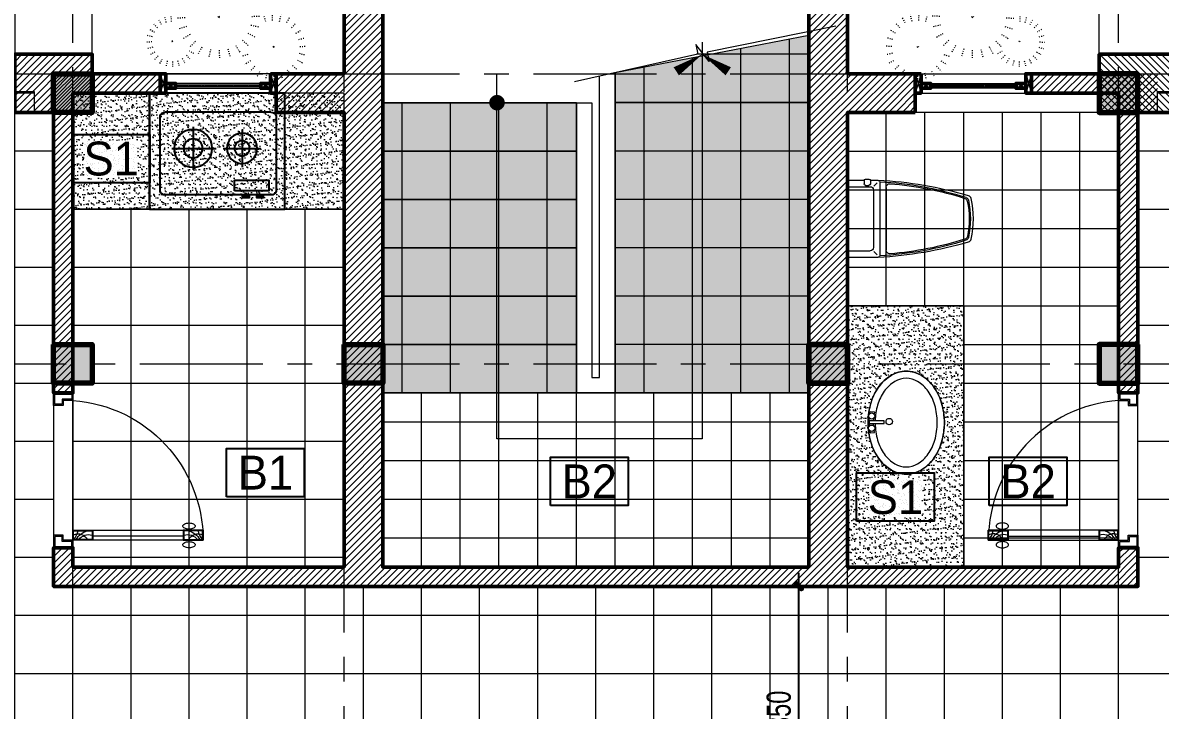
# Model space of a CAD drawing. Header units: inches. Extents: x 88947 to 296847, y 35049 to 161062.
# Drawn here: x 130202 to 136076, y 89419 to 92972 of the extents above; entities that cross this region are included whole.
import ezdxf
from ezdxf.enums import TextEntityAlignment as Align

# ---------------------------------------------------------------- set-up
doc = ezdxf.new("R2010")
doc.units = ezdxf.units.IN
doc.header["$MEASUREMENT"] = 0
doc.header["$PDMODE"] = 1
for name, pattern in [('ACAD_ISO03W100', [30, 12, -18]), ('CENTER', [50.8, 31.75, -6.35, 6.35, -6.35]), ('DASHED2', [9.525, 6.35, -3.175])]:
    doc.linetypes.add(name, pattern=pattern)
for name, color, linetype, lineweight in [('A-Dims', 145, 'Continuous', 25), ('CUA', 42, 'Continuous', 20), ('DIM', 7, 'Continuous', 25), ('HACTH', 8, 'Continuous', 5), ('HATCH', 8, 'Continuous', 5), ('KHUNG 1', 6, 'Continuous', 70), ('KY HIEU', 4, 'Continuous', 25), ('mb$0$CUA', 42, 'Continuous', 20), ('mb$0$HATCH', 69, 'Continuous', 15), ('mb$0$net cat', 51, 'Continuous', 50), ('mb$0$net manh', 251, 'Continuous', 5), ('NEN', 5, 'Continuous', 9), ('THAY', 3, 'Continuous', 18), ('THIETBI', 55, 'Continuous', 13), ('TRUC', 252, 'ACAD_ISO03W100', 13), ('TUONG', 4, 'Continuous', 50), ('vdung', 56, 'Continuous', 9)]:
    doc.layers.add(name, color=color, linetype=linetype, lineweight=lineweight)
doc.layers.add('aaaa', color=34, linetype='Continuous')
doc.layers.add('NOITHAT', color=34, linetype='Continuous')
doc.styles.add('ATTR', font='romans.shx', dxfattribs={"width": 0.8, "height": 0.7})
doc.styles.add('FRANKO', font='VFRANKO.TTF')
doc.styles.add('VNI-HELVE-CONDENSE', font='VNARIAL.TTF', dxfattribs={"width": 0.7})
doc.dimstyles.new('TAS-100', dxfattribs={"dimscale": 50, "dimtxt": 2.5, "dimasz": 0.7, "dimexe": 1.5, "dimexo": 1.5, "dimgap": 0.8, "dimtad": 1, "dimdec": 0, "dimzin": 3, "dimdsep": 46, "dimtxsty": 'VNI-HELVE-CONDENSE', "dimblk": 'TICK', "dimcen": 2.5, "dimclrt": 71, "dimazin": 2, "dimtfac": 0.75, "dimtdec": 0, "dimtix": 1, "dimtmove": 2, "dimatfit": 2, "dimldrblk": 'TICK123', "dimfxl": 1.5, "dimtolj": 1, "dimtzin": 0, "dimarcsym": 0})

# ---------------------------------------------------------------- blocks, each defined once
blk = doc.blocks.new('syb-floor')
at = {"linetype": 'Continuous'}
blk.add_lwpolyline([(-4.79, -2.5), (-4.79, 2.5), (3.22, 2.5), (3.22, -2.5)], close=True, dxfattribs=at)
blk.add_attdef('SYB-FLOOR', text='', height=2.5, dxfattribs=at).set_placement((-0.78, 0), align=Align.MIDDLE_CENTER)
blk = doc.blocks.new('WC05_P')
for p, q in [((-163.4, 541.6), (-163.4, 400.6)), ((233.6, 541.6), (233.6, 400.6)), ((-210.4, 430.1), (-210.4, 409.1)), ((-202.4, 439.1), (-180.4, 439.1)), ((-171.4, 430.1), (-171.4, 409.1)), ((-202.4, 400.1), (-180.4, 400.1)), ((-166.9, 378.6), (-188.2, 357.3)), ((-143.4, 380.6), (213.6, 380.6)), ((237.1, 378.6), (258.4, 357.3)), ((-192.4, 341.6), (262.6, 341.6)), ((-159.3, 302.6), (229.5, 302.6))]:
    blk.add_line(p, q)
blk.add_lwpolyline([(-202.4, 439.1), (-202.4, 531.6, -0.414214), (-192.4, 541.6), (262.6, 541.6, -0.414214), (272.6, 531.6), (272.6, 351.6, -0.056436), (177.5, -206.3, -0.271858), (161, -222, -0.114547), (-90.9, -221.9, -0.271578), (-107.4, -206.2, -0.056423), (-202.4, 351.6), (-202.4, 400.1)], format="xyb")
for centre, radius, start, end in [((-201.3, 430.1), 9.11, 96.96668, 179.70143), ((-180.4, 430.1), 9, 0, 90), ((-201.3, 409.2), 9.12, 180.30506, 262.9578), ((-192.4, 351.6), 10, 180, 270), ((-180.4, 409.1), 9, 270, 0), ((-143.4, 400.6), 20, 180, 270), ((213.6, 400.6), 20, 270, 0), ((262.6, 351.6), 10, 270, 0), ((1906, 447.2), 2102.6, 182.87428, 197.65536), ((-159.3, 280.1), 22.5, 90, 184.62462), ((-1835.8, 447.2), 2102.6, 342.34464, 357.12572), ((229.5, 280.1), 22.5, 355.37538, 90), ((1905.9, 447.2), 2094.5, 184.62454, 197.52765), ((-1835.8, 447.2), 2094.6, 342.46396, 355.37538), ((-76.1, -183.7), 22.5, 197.65536, 257.50587), ((-69.9, -176.8), 22.5, 197.52765, 258.10049), ((35.1, 318), 536.4, 257.50587, 282.49413), ((35.7, 324.3), 534.7, 258.10049, 281.73735), ((139.9, -177.1), 22.5, 281.73735, 342.46396), ((146.2, -183.7), 22.5, 282.49413, 342.34464)]:
    blk.add_arc(centre, radius, start, end)
blk = doc.blocks.new('C DDFFG')
for p, q in [((1786522.2, 1255885.8), (1786522.2, 1255963.2)), ((1786522.2, 1255963.2), (1786535, 1255963.2)), ((1786535, 1255963.2), (1786535, 1255885.8)), ((1786473.1, 1255891.7), (1786475.7, 1255913.5)), ((1786483.7, 1255890.4), (1786473.1, 1255891.7)), ((1786475.7, 1255913.5), (1786486.7, 1255912.2)), ((1786522.2, 1255885.8), (1786507.8, 1255887.5)), ((1786510, 1255909.4), (1786522.2, 1255907.9)), ((1786536.1, 1255880.6), (1786521.8, 1255880.4)), ((1786535, 1255885.8), (1786522.2, 1255885.8)), ((1786547.3, 1255909.4), (1786535, 1255907.9)), ((1786535, 1255885.8), (1786549.4, 1255887.5)), ((1786581.5, 1255913.5), (1786570.5, 1255912.2)), ((1786573.6, 1255890.4), (1786584.2, 1255891.7)), ((1786584.2, 1255891.7), (1786581.5, 1255913.5))]:
    blk.add_line(p, q)
at = {"extrusion": (0, 0, -1)}
for centre, major_axis, start_param, end_param in [((1786502.2, 1255993.2), (-196.6, 196.6), 0.174672, 0.503187), ((1786525.9, 1255911.7), (-256.6, 256.6), 0.503187, 0.785398), ((1786525.9, 1255911.7), (-230.7, 230.7), 0.503187, 0.785398), ((1786525.9, 1255911.7), (-256.6, -256.6), 2.356194, 2.638405), ((1786525.9, 1255911.7), (-230.7, -230.7), 2.356194, 2.638405), ((1786549.5, 1255993.2), (-196.6, -196.6), 2.638405, 2.96692), ((1786466.1, 1256044.9), (-152, -152), 1.319717, 1.745469), ((1786466.1, 1256044.9), (-126.1, 126.1), -0.251079, 0.174672), ((1786502.2, 1255993.2), (-170.6, -170.6), 1.745469, 2.073984), ((1786549.5, 1255993.2), (-170.6, 170.6), 1.067609, 1.396124), ((1786585.7, 1256044.9), (-126.1, -126.1), 2.96692, 3.392672), ((1786585.7, 1256044.9), (-152, 152), 1.396124, 1.821875), ((1786410.9, 1256077.5), (-106.7, 106.7), -0.785398, -0.251079), ((1786410.9, 1256077.5), (-80.8, 80.8), -0.785398, -0.251079), ((1786640.8, 1256077.5), (-80.8, 80.8), 1.821875, 2.356194), ((1786640.8, 1256077.5), (-106.7, 106.7), 1.821875, 2.356194), ((1786410.9, 1256077.5), (-106.7, 106.7), -1.319717, -0.785398), ((1786410.9, 1256077.5), (-80.8, -80.8), 0.251079, 0.785398), ((1786640.8, 1256077.5), (-80.8, 80.8), 2.356194, 2.890514), ((1786640.8, 1256077.5), (-106.7, -106.7), 3.926991, 4.46131), ((1786466.1, 1256110.1), (-152, 152), 4.537717, 4.963468), ((1786466.1, 1256110.1), (-126.1, 126.1), 4.537717, 4.963468), ((1786531.2, 1255990), (-11.9, 11.9), -0.785398, 5.497787), ((1786585.7, 1256110.1), (-126.1, -126.1), 4.46131, 4.887061), ((1786585.7, 1256110.1), (-152, -152), 4.46131, 4.887061), ((1786502.2, 1256161.8), (-170.6, 170.6), 4.209202, 4.537717), ((1786549.5, 1256161.8), (-170.6, -170.6), 4.887061, 5.215576), ((1786502.2, 1256161.8), (-196.6, 196.6), 4.209202, 4.537717), ((1786525.9, 1256243.3), (-256.6, -256.6), 5.508997, 5.779998), ((1786525.9, 1256243.3), (-230.7, -230.7), 5.508997, 5.779998), ((1786497, 1255899.6), (-11.5, -11.5), 0.785398, 7.068583), ((1786525.9, 1256243.3), (-230.7, -230.7), 5.215576, 5.46972), ((1786525.9, 1256243.3), (-256.6, -256.6), 5.215576, 5.46972), ((1786560.2, 1255899.6), (-11.5, -11.5), 0.785398, 7.068583), ((1786549.5, 1256161.8), (-196.6, -196.6), 4.887061, 5.215576)]:
    blk.add_ellipse(centre, major_axis=major_axis, ratio=1, start_param=start_param, end_param=end_param, dxfattribs=at)
blk = doc.blocks.new('111113435445')
at = {"layer": 'aaaa', "color": 0}
for p, q in [((600, 700), (0, 700)), ((99.5, 72.4), (99.5, 617.9)), ((506.5, 645.2), (119.1, 645.2)), ((526.2, 72.4), (526.2, 617.9)), ((286, 585), (286, 355.6)), ((175, 474), (397, 474)), ((286, 319.8), (286, 123.7)), ((188, 221.7), (384.1, 221.7)), ((600, 0), (0, 0)), ((119.1, 45.2), (506.5, 45.2))]:
    blk.add_line(p, q, dxfattribs=at)
for points in [[(0, 700), (600, 700), (600, 0), (0, 0)], [(504.8, 261.4), (451.2, 261.4), (451.2, 83.8), (504.8, 83.8)], [(531.1, 220.7), (540.4, 220.7), (540.4, 183.8), (531.1, 183.8)], [(531.1, 146.9), (540.4, 146.9), (540.4, 110), (531.1, 110)]]:
    blk.add_lwpolyline(points, close=True, dxfattribs=at)
for centre, radius in [((286, 474), 98.1), ((286, 474), 49), ((286, 221.7), 78.4), ((286, 221.7), 39.2)]:
    blk.add_circle(centre, radius, dxfattribs=at)
for centre, start, end in [((123.6, 621.2), 100.59814, 187.65499), ((502, 621.2), 352.336, 79.3998), ((123.6, 69.2), 172.34809, 259.39584), ((502, 69.2), 280.60218, 7.65795)]:
    blk.add_arc(centre, 24.4, start, end, dxfattribs=at)
blk = doc.blocks.new('121222')
at = {"layer": 'TRUC', "color": 95}
for p, q in [((15, -79536), (-11, -79450)), ((106, -79521), (103, -79432)), ((197, -79532), (218, -79444)), ((-143, -79630), (-206, -79569)), ((-70, -79573), (-116, -79497)), ((326, -79486), (284, -79564)), ((357, -79620), (419, -79554)), ((1454, -79683), (1452, -79616)), ((-230, -79791), (-316, -79770)), ((-274, -79662), (-197, -79705)), ((415, -79691), (492, -79644)), ((453, -79775), (538, -79750)), ((718, -79849), (686, -79741)), ((831, -79831), (829, -79719)), ((946, -79844), (972, -79735)), ((1268, -79765), (1220, -79719)), ((1322, -79722), (1287, -79665)), ((1385, -79694), (1366, -79630)), ((1522, -79691), (1538, -79626)), ((1619, -79657), (1587, -79715)), ((1642, -79757), (1689, -79708)), ((-239, -79883), (-328, -79885)), ((521, -79966), (442, -79890)), ((612, -79895), (554, -79800)), ((1107, -79787), (1054, -79884)), ((1146, -79954), (1223, -79872)), ((1169, -79789), (1227, -79821)), ((1686, -79810), (1743, -79775)), ((1714, -79873), (1778, -79855)), ((-225, -79974), (-311, -79999)), ((-188, -80058), (-264, -80104)), ((357, -80007), (454, -80060)), ((1219, -80042), (1314, -79984)), ((1718, -80011), (1782, -80026)), ((1725, -79942), (1792, -79940)), ((-129, -80129), (-191, -80194)), ((-98, -80262), (-56, -80185)), ((31, -80216), (10, -80304)), ((213, -80213), (238, -80299)), ((411, -80167), (304, -80141)), ((1265, -80148), (1372, -80116)), ((1466, -80213), (1468, -80280)), ((1534, -80202), (1553, -80266)), ((1598, -80174), (1632, -80231)), ((1652, -80131), (1700, -80177)), ((1751, -80107), (1693, -80075)), ((122, -80227), (124, -80317)), ((400, -80282), (289, -80285)), ((1283, -80262), (1395, -80259)), ((418, -80396), (311, -80428)), ((465, -80502), (370, -80560)), ((1327, -80537), (1230, -80484)), ((1272, -80376), (1379, -80402)), ((538, -80590), (460, -80672)), ((577, -80757), (630, -80660)), ((1071, -80649), (1129, -80744)), ((1162, -80578), (1242, -80654)), ((738, -80700), (711, -80809)), ((852, -80713), (855, -80825)), ((966, -80695), (997, -80803))]:
    blk.add_line(p, q, dxfattribs=at)
for points in [[(110, -79869), (98, -79879), (119, -79882)], [(1457, -79944), (1448, -79951), (1463, -79954)], [(837, -80265), (822, -80278), (848, -80282)]]:
    blk.add_lwpolyline(points, close=True, dxfattribs=at)
at = {"layer": 'TRUC', "color": 95, "style": 'ATTR', "width": 0.8, "flags": 9}
blk.add_attdef('ESTCODE', (837, -80265), '', height=6.45, rotation=331.3515, dxfattribs=at)
blk = doc.blocks.new('A$C6DAC4EB2')
at = {"linetype": 'Continuous'}
for p, q in [((-100, 0), (-100, -38.6)), ((0, 0), (-100, 0)), ((0, 0), (-100, 0)), ((0, -64.3), (0, 0)), ((-773, -90), (-773, -38.6)), ((-773, -38.6), (-773, -90)), ((-670.1, -38.6), (-773, -38.6)), ((-773, -38.6), (-100, -38.6)), ((-670.1, -90), (-670.1, -38.6)), ((-202.9, -38.6), (-100, -38.6)), ((-202.9, -90), (-202.9, -38.6)), ((-100, -800), (-100, -38.6)), ((-100, -38.6), (-100, -90)), ((-100, -38.6), (-100, -90)), ((-100, -38.6), (-50.1, -38.6)), ((-50.1, -38.6), (-50.1, -64.3)), ((-100, -90), (-773, -90)), ((-773, -90), (-670.1, -90)), ((-670.1, -59.1), (-202.9, -59.1)), ((-100, -90), (-202.9, -90)), ((-50.1, -64.3), (0, -64.3)), ((-100, -800), (-100, -761.4)), ((-100, -761.4), (-50.1, -761.4)), ((-50.1, -761.4), (-50.1, -735.7)), ((-50.1, -735.7), (0, -735.7)), ((0, -735.7), (0, -800)), ((0, -800), (-100, -800)), ((-100, -800), (0, -800)), ((-100, -800), (0, -800))]:
    blk.add_line(p, q, dxfattribs=at)
at = {"color": 7}
for p, q in [((-769.5, -42.1), (-769.5, -86.5)), ((-673.6, -42.1), (-769.5, -42.1)), ((-673.6, -86.5), (-673.6, -42.1)), ((-199.4, -42.1), (-103.5, -42.1)), ((-199.4, -86.5), (-199.4, -42.1)), ((-103.5, -42.1), (-103.5, -86.5)), ((-93.6, -6.4), (-93.6, -32.1)), ((-6.4, -6.4), (-93.6, -6.4)), ((-93.6, -32.1), (-43.7, -32.1)), ((-43.7, -32.1), (-43.7, -57.9)), ((-43.7, -57.9), (-6.4, -57.9)), ((-6.4, -57.9), (-6.4, -6.4)), ((-769.5, -86.5), (-673.6, -86.5)), ((-103.5, -86.5), (-199.4, -86.5)), ((-43.7, -767.9), (-43.7, -742.1)), ((-43.7, -742.1), (-6.4, -742.1)), ((-6.4, -742.1), (-6.4, -793.6)), ((-93.6, -793.6), (-93.6, -767.9)), ((-93.6, -767.9), (-43.7, -767.9)), ((-6.4, -793.6), (-93.6, -793.6))]:
    blk.add_line(p, q, dxfattribs=at)
at = {"linetype": 'Continuous', "extrusion": (0, 0, -1)}
for centre, major_axis, ratio, start_param, end_param in [((-700, -63.2), (45.3, 45.3), 1, -0.989618, -0.785398), ((-700, -63.2), (-45.3, 45.3), 1, 0.785398, 0.989618), ((-10.6, -3.5), (567.7, 528.6), 0.962686, 2.419028, 3.864157), ((-746.2, -19.4), (36.9, 36.9), 1, 1.233295, 2.818084), ((-832.5, -100.5), (-60.7, 60.7), 1, 1.609162, 2.192883), ((-673.8, 4.2), (-66.7, 66.7), 1, 4.202517, 4.984819), ((-690.5, -0.3), (47.5, 47.5), 1, 2.101802, 3.256141), ((-723.6, -15.1), (6.03, 6.03), 1, 3.926991, 4.618827), ((-723.6, -15.1), (6.03, 6.03), 1, 3.235155, 3.926991), ((-712.4, -24.4), (16.3, 16.3), 1, 4.618827, 5.03414), ((-712.4, -5.8), (-16.3, 16.3), 1, 4.390638, 4.805951), ((-704.9, -39.4), (28.1, 28.1), 1, -1.249046, -0.989618), ((-704.9, 9.1), (28.1, 28.1), 1, 2.560414, 2.819842), ((-700, 32.9), (45.3, 45.3), 1, 2.356194, 2.560414), ((-700, 32.9), (45.3, 45.3), 1, 2.151975, 2.356194), ((-695.1, -39.4), (28.1, 28.1), 1, -0.581179, -0.321751), ((-695.1, 9.1), (-28.1, 28.1), 1, 3.463343, 3.722771), ((-687.6, -24.4), (16.3, 16.3), 1, -0.321751, 0.093562), ((-687.6, -5.8), (-16.3, 16.3), 1, 3.04803, 3.463343), ((-676.4, -15.1), (-6.03, 6.03), 1, 1.664359, 2.356194), ((-676.4, -15.1), (-6.03, 6.03), 1, 2.356194, 3.04803), ((-182.5, -0.3), (-47.5, 47.5), 1, 3.027044, 4.181384), ((-126.8, -19.4), (-36.9, 36.9), 1, 3.465101, 5.04989), ((-199.2, 4.2), (-66.7, -66.7), 1, 4.439959, 5.222261), ((-40.5, -100.5), (-60.7, 60.7), 1, -0.622087, -0.038366), ((-723.6, -111.6), (-6.03, 6.03), 1, 5.497787, 6.189623), ((-723.6, -111.6), (6.03, 6.03), 1, 3.235155, 3.926991), ((-712.4, -120.8), (16.3, 16.3), 1, 4.618827, 5.03414), ((-712.4, -102.3), (-16.3, 16.3), 1, 4.390638, 4.805951), ((-704.9, -135.8), (-28.1, 28.1), 1, 0.321751, 0.581179), ((-700, -159.6), (-45.3, 45.3), 1, 0.581179, 0.785398), ((-700, -159.6), (45.3, 45.3), 1, -0.785398, -0.581179), ((-695.1, -135.8), (28.1, 28.1), 1, -0.581179, -0.321751), ((-687.6, -120.8), (-16.3, 16.3), 1, 1.249046, 1.664359), ((-687.6, -102.3), (-16.3, 16.3), 1, 3.04803, 3.463343), ((-676.4, -111.6), (6.03, 6.03), 1, 0.093562, 0.785398), ((-676.4, -111.6), (-6.03, 6.03), 1, 2.356194, 3.04803), ((-704.9, -87.3), (-28.1, 28.1), 1, 4.13121, 4.390638), ((-700, -63.5), (-45.3, 45.3), 1, 3.926991, 4.13121), ((-700, -63.5), (45.3, 45.3), 1, 2.151975, 2.356194), ((-695.1, -87.3), (28.1, 28.1), 1, 1.892547, 2.151975)]:
    blk.add_ellipse(centre, major_axis=major_axis, ratio=ratio, start_param=start_param, end_param=end_param, dxfattribs=at)
blk = doc.blocks.new('A$C42FF647F')
at = {"layer": 'HACTH'}
h = blk.add_hatch(dxfattribs=at)
h.set_pattern_fill('ANSI31', color=256, scale=200, style=0)
h.set_pattern_definition([(45, (-1500, -4950), (-17.67767, 17.67767), [])])
h.paths.add_polyline_path([(-1500, -4600), (4100, -4600), (4100, -4400), (4000, -4400), (4000, -4500), (2600, -4500), (2600, -2150), (2950.2, -2150), (2950.2, -1950), (2600, -1950), (2600, -1100), (2400, -1100), (2400, -4500), (200, -4500), (200, -1100), (0, -1100), (0, -1950), (-350.2, -1950), (-350.2, -2150), (0, -2150), (0, -4500), (-1400, -4500), (-1400, -4400), (-1500, -4400)])
h = blk.add_hatch(dxfattribs=at)
h.set_pattern_fill('ANSI31', color=256, scale=200, style=0)
h.set_pattern_definition([(45, (3550.184, -3600), (-17.67767, 17.67767), [])])
h.paths.add_polyline_path([(3550.2, -2050), (4000, -2050), (4000, -3600), (4100, -3600), (4100, -2050), (4100, -1950), (3550.2, -1950)])
at = {"layer": 'HATCH'}
h = blk.add_hatch(dxfattribs=at)
h.set_pattern_fill('ANSI31', color=256, scale=200, style=0)
h.set_pattern_definition([(45, (-1600, -2150), (-17.6777, 17.6777), [])])
h.paths.add_polyline_path([(-1700, -1950), (-1700, -1850), (-1300, -1850), (-1300, -2150), (-1700, -2150)])
h = blk.add_hatch(dxfattribs=at)
h.set_pattern_fill('ANSI31', color=256, scale=200, style=0)
h.set_pattern_definition([(135, (4200, -2150), (17.6777, 17.6777), [])])
h.paths.add_polyline_path([(4300, -1950), (4300, -1850), (3900, -1850), (3900, -2150), (4300, -2150)])
h = blk.add_hatch(dxfattribs=at)
h.set_pattern_fill('ANSI31', color=256, scale=200, style=0)
h.set_pattern_definition([(45, (-1500, -3200), (-17.67767, 17.67767), [])])
h.paths.add_polyline_path([(-1500, -2050), (-1500, -3600), (-1400, -3600), (-1400, -2050), (-950.2, -2050), (-950.2, -1950), (-1500, -1950)])
at = {"layer": 'mb$0$HATCH'}
h = blk.add_hatch(dxfattribs=at)
h.set_pattern_fill('ANSI32', color=256, angle=-180, style=0)
h.set_pattern_definition([(45, (-1020.184, -2017.5), (-6.73519, 6.73519), []), (45, (-1015.694, -2017.5), (-6.73519, 6.73519), [])])
h.paths.add_polyline_path([(-870.2, -2007.5), (-430.2, -2007.5), (-430.2, -2017.5), (-870.2, -2017.5)])
h = blk.add_hatch(dxfattribs=at)
h.set_pattern_fill('ANSI32', color=256, angle=-180, style=0)
h.set_pattern_definition([(135, (3620.184, -2017.5), (6.73519, 6.73519), []), (135, (3615.694, -2017.5), (6.73519, 6.73519), [])])
h.paths.add_polyline_path([(3470.2, -2007.5), (3030.2, -2007.5), (3030.2, -2017.5), (3470.2, -2017.5)])
at = {"layer": 'CUA', "ltscale": 0.5}
for p, q in [((4071, -1965.5), (4062, -1950)), ((4062, -1987), (4071, -1971.5))]:
    blk.add_line(p, q, dxfattribs=at)
at = {"layer": 'CUA'}
for points in [[(-350.2, -1950), (-950.2, -1950)], [(2950.2, -1950), (3550.2, -1950)], [(-350.2, -2050), (-950.2, -2050)], [(-350.2, -2050), (-950.2, -2050)], [(2950.2, -2050), (3550.2, -2050)], [(2950.2, -2050), (3550.2, -2050)]]:
    blk.add_lwpolyline(points, dxfattribs=at)
at = {"layer": 'HATCH'}
for points in [[(2540.6, -1704.8), (1875.7, -1838.8), (1885.6, -1887.8), (1816.8, -1799.7), (1826.7, -1848.7), (1190.4, -1993)], [(1850, -1787.3), (1850, -3837.5), (790, -3837.5), (790, -1950)]]:
    blk.add_lwpolyline(points, dxfattribs=at)
for points in [[(1715.8, -1937.8, 50, 0, 0), (1850, -1850, 0, 0, 0)], [(1984.2, -1937.8, 50, 0, 0), (1850, -1850, 0, 0, 0)]]:
    blk.add_lwpolyline(points, format="xyseb", dxfattribs=at)
at = {"layer": 'HATCH', "linetype": 'DASHED2', "ltscale": 2}
for points in [[(-852.5, -2017.7), (-870.2, -2000)], [(3452.5, -2017.7), (3470.2, -2000)]]:
    blk.add_lwpolyline(points, dxfattribs=at)
at = {"layer": 'HATCH', "const_width": 40}
blk.add_lwpolyline([(770, -2100, 1), (810, -2100, 1)], format="xyb", close=True, dxfattribs=at)
at = {"layer": 'KHUNG 1'}
for points in [[(-1500, -1950), (-1300, -1950), (-1300, -2150), (-1500, -2150)], [(4100, -1950), (3900, -1950), (3900, -2150), (4100, -2150)], [(4100, -1950), (3900, -1950), (3900, -2150), (4100, -2150)], [(-1500, -3350), (-1300, -3350), (-1300, -3550), (-1500, -3550)], [(0, -3350), (200, -3350), (200, -3550), (0, -3550)], [(2400, -3350), (2600, -3350), (2600, -3550), (2400, -3550)], [(2600, -3350), (2400, -3350), (2400, -3550), (2600, -3550)], [(4100, -3350), (3900, -3350), (3900, -3550), (4100, -3550)]]:
    blk.add_lwpolyline(points, close=True, dxfattribs=at)
for points in [[(-1500, -2150), (-1300, -2150), (-1500, -1950), (-1300, -1950)], [(4100, -2150), (3900, -2150), (4100, -1950), (3900, -1950)], [(4100, -2150), (3900, -2150), (4100, -1950), (3900, -1950)], [(-1500, -3550), (-1300, -3550), (-1500, -3350), (-1300, -3350)], [(0, -3550), (200, -3550), (0, -3350), (200, -3350)], [(2400, -3550), (2600, -3550), (2400, -3350), (2600, -3350)], [(2600, -3550), (2400, -3550), (2600, -3350), (2400, -3350)], [(4100, -3550), (3900, -3550), (4100, -3350), (3900, -3350)]]:
    blk.add_solid(points, dxfattribs=at)
at = {"layer": 'mb$0$CUA'}
for points in [[(-380.2, -2025), (-380.2, -2000), (-870.2, -2000), (-870.2, -2025)], [(-870.2, -2007.5), (-430.2, -2007.5), (-430.2, -2017.5), (-870.2, -2017.5)], [(2980.2, -2025), (2980.2, -2000), (3470.2, -2000), (3470.2, -2025)], [(3470.2, -2007.5), (3030.2, -2007.5), (3030.2, -2017.5), (3470.2, -2017.5)]]:
    blk.add_lwpolyline(points, close=True, dxfattribs=at)
at = {"layer": 'mb$0$net cat'}
for points in [[(-950.2, -1950), (-950.2, -2050), (-920.2, -2050), (-920.2, -1950)], [(-380.2, -1950), (-380.2, -2050), (-350.2, -2050), (-350.2, -1950)], [(2980.2, -1950), (2980.2, -2050), (2950.2, -2050), (2950.2, -1950)], [(3550.2, -1950), (3550.2, -2050), (3520.2, -2050), (3520.2, -1950)], [(-920.2, -2025), (-920.2, -2000), (-870.2, -2000), (-870.2, -2025)], [(-380.2, -2025), (-380.2, -2000), (-430.2, -2000), (-430.2, -2025)], [(2980.2, -2025), (2980.2, -2000), (3030.2, -2000), (3030.2, -2025)], [(3520.2, -2025), (3520.2, -2000), (3470.2, -2000), (3470.2, -2025)]]:
    blk.add_lwpolyline(points, close=True, dxfattribs=at)
at = {"layer": 'mb$0$net manh'}
for points in [[(-950.2, -1950), (-920.2, -2050)], [(-920.2, -1950), (-950.2, -2050)], [(-380.2, -1950), (-350.2, -2050)], [(-350.2, -1950), (-380.2, -2050)], [(2980.2, -1950), (2950.2, -2050)], [(2950.2, -1950), (2980.2, -2050)], [(3550.2, -1950), (3520.2, -2050)], [(3520.2, -1950), (3550.2, -2050)], [(-920.2, -2000), (-870.2, -2025)], [(-920.2, -2025), (-870.2, -2000)], [(-380.2, -2000), (-430.2, -2025)], [(-380.2, -2025), (-430.2, -2000)], [(2980.2, -2000), (3030.2, -2025)], [(2980.2, -2025), (3030.2, -2000)], [(3520.2, -2000), (3470.2, -2025)], [(3520.2, -2025), (3470.2, -2000)]]:
    blk.add_lwpolyline(points, dxfattribs=at)
at = {"layer": 'THAY'}
for points in [[(-1300, -550), (-1700, -550), (-1700, -1850), (-1300, -1850)], [(3900, -550), (4300, -550), (4300, -1850), (3900, -1850)]]:
    blk.add_lwpolyline(points, close=True, dxfattribs=at)
for points in [[(2396.2, -1850), (1820.1, -1850)], [(1200, -2100), (1200, -3600), (1400, -3600), (1400, -1945.5)], [(1280, -2100), (1280, -3520), (1320, -3520), (1320, -1963.6)], [(200, -2100), (1280, -2100)], [(2396.2, -2100), (1400, -2100)], [(200, -2350), (1200, -2350)], [(2396.2, -2350), (1400, -2350)], [(200, -2600), (1200, -2600)], [(2396.2, -2600), (1400, -2600)], [(200, -2850), (1200, -2850)], [(2396.2, -2850), (1400, -2850)], [(2396.2, -2850), (1400, -2850)], [(200, -3100), (1200, -3100)], [(2396.2, -3100), (1400, -3100)], [(2396.2, -3100), (1400, -3100)], [(200, -3350), (1200, -3350)], [(2396.2, -3350), (1400, -3350)], [(2396.2, -3350), (1400, -3350)], [(200, -3600), (1200, -3600)], [(2396.2, -3600), (1320, -3600)]]:
    blk.add_lwpolyline(points, dxfattribs=at)
at = {"layer": 'TUONG'}
for points in [[(2950.2, -2150), (2950.2, -1950), (2600, -1950), (2600, -1100)], [(2400, -1100), (2400, -4500), (200, -4500), (200, -1100)], [(0, -1100), (0, -1950), (-350.2, -1950), (-350.2, -2150), (0, -2150), (0, -4500), (-1400, -4500), (-1400, -4400), (-1500, -4400), (-1500, -4600), (-800, -4600), (-800, -4600), (3400, -4600), (3400, -4600), (4100, -4600), (4100, -4400), (4000, -4400), (4000, -4500), (2600, -4500), (2600, -2150), (2950.2, -2150)], [(-1700, -1950), (-1700, -1850), (-1300, -1850), (-1300, -2150), (-1700, -2150), (-1700, -1950), (-1700, -1950)], [(4300, -1950), (4300, -1850), (3900, -1850), (3900, -2150), (4300, -2150), (4300, -1950), (4300, -1950)], [(-1500, -2050), (-1500, -3600), (-1400, -3600), (-1400, -2050), (-950.2, -2050), (-950.2, -1950), (-1500, -1950), (-1500, -2050)], [(3550.2, -2050), (4000, -2050), (4000, -3600), (4100, -3600), (4100, -2050), (4100, -1950), (3550.2, -1950), (3550.2, -2050)]]:
    blk.add_lwpolyline(points, dxfattribs=at)
at = {"layer": 'vdung', "ltscale": 0.5}
blk.add_lwpolyline([(-1400, -2650), (0, -2650)], dxfattribs=at)
blk.add_lwpolyline([(2600, -4500), (3200, -4500), (3200, -3150), (2600, -3150)], close=True, dxfattribs=at)
at = {"layer": 'CUA', "color": 7, "rotation": 180}
blk.add_blockref('A$C6DAC4EB2', (-1500, -4400), dxfattribs=at)
at = {"layer": 'CUA', "color": 7, "xscale": -1, "rotation": 180}
blk.add_blockref('A$C6DAC4EB2', (4100, -4400), dxfattribs=at)
at = {"layer": 'NOITHAT', "yscale": 0.3888000000297325, "zscale": 0.3888, "rotation": 180}
for p, xscale in [((-321.2, -32867.6), 0.3888000000151806), ((2921.2, -32867.6), -0.3888000000151806)]:
    blk.add_blockref('121222', p, dxfattribs=dict(at, xscale=xscale))
at = {"layer": 'THIETBI', "ltscale": 0.5, "xscale": -1, "rotation": 90}
blk.add_blockref('111113435445', (-305, -2050), dxfattribs=at)
at = {"layer": 'vdung', "ltscale": 0.5, "xscale": -0.8354755789041519, "yscale": 0.8354755784384906, "zscale": 0.8354755784061697, "rotation": 90}
blk.add_blockref('WC05_P', (3052.5, -2670.7), dxfattribs=at)
at = {"layer": 'vdung', "ltscale": 0.5, "xscale": -1, "rotation": 270}
blk.add_blockref('C DDFFG', (-1253174.3, -1790279.6), dxfattribs=at)
blk = doc.blocks.new('TICK')
at = {"layer": 'A-Dims', "color": 1}
for p, q in [((-2, 0), (2, 0)), ((0, 1.5), (0, -1.5))]:
    blk.add_line(p, q, dxfattribs=at)
at = {"layer": 'A-Dims', "color": 1, "const_width": 0.788}
blk.add_lwpolyline([(-0.33, -0.35), (0.38, 0.38)], dxfattribs=at)
at = {"layer": 'A-Dims', "color": 1, "const_width": 0.394}
for points in [[(0.24, 0.52, -0.414214), (0.52, 0.52, -1)], [(0.52, 0.52, -0.414214), (0.52, 0.24, -1)], [(-0.47, -0.21, 0.414214), (-0.47, -0.49, 1)], [(-0.47, -0.49, 0.414214), (-0.19, -0.49, 1)]]:
    blk.add_lwpolyline(points, format="xyb", dxfattribs=at)
blk = doc.blocks.new('*D412')
at = {"layer": 'Defpoints', "color": 0}
for p in [(133962, 90059), (134210.7, 90059), (133962, 88709)]:
    blk.add_point(p, dxfattribs=at)
at = {"layer": 'DIM', "color": 0, "lineweight": -2}
for p, q in [((134037, 90059), (134285.7, 90059)), ((134210.7, 88744), (134210.7, 90024)), ((134037, 88709), (134285.7, 88709))]:
    blk.add_line(p, q, dxfattribs=at)
at = {"layer": 'DIM', "color": 0, "lineweight": -2, "xscale": 35, "yscale": 35, "zscale": 35}
for p, rotation in [((134210.7, 90059), 90), ((134210.7, 88709), 270)]:
    blk.add_blockref('TICK', p, dxfattribs=dict(at, rotation=rotation))
at = {"layer": 'DIM', "color": 71, "insert": (134106.8, 89384), "char_height": 125, "attachment_point": 5, "rotation": 90, "style": 'VNI-HELVE-CONDENSE'}
blk.add_mtext('\\A1;1350', dxfattribs=at)
blk = doc.blocks.new('TICK123')
at = {"layer": 'A-Dims', "color": 1}
blk.add_lwpolyline([(0.05, 0, 0, 0.84, 0), (-2.11, 0, 8.4, 8.4, 0)], format="xyseb", dxfattribs=at)

msp = doc.modelspace()

# ---------------------------------------------------------------- hatches: boundary and pattern name
at = {"layer": 'HATCH'}
h = msp.add_hatch(dxfattribs=at)
h.set_pattern_fill('CROSS', color=256, scale=100, style=0)
h.set_pattern_definition([(0, (132161.345, 92558.95), (25, 25), [12.5, -37.5]), (90, (132167.595, 92552.7), (-25, 25), [12.5, -37.5])])
h.paths.add_polyline_path([(133061.3, 92559), (132061.3, 92559), (132061.3, 91059), (134261.3, 91059), (134261.3, 92905.7), (133261.3, 92713.5), (133261.3, 91059), (133061.3, 91059)])
h = msp.add_hatch(dxfattribs=at)
h.set_pattern_fill('ANSI31', color=256, scale=200, style=0)
h.set_pattern_definition([(45, (135761.345, 92508.95), (-17.6777, 17.6777), [])])
h.paths.add_polyline_path([(135761.3, 92509), (136061.3, 92509), (136061.3, 92709), (135761.3, 92709)])
h = msp.add_hatch(dxfattribs=at)
h.set_pattern_fill('TAS_GACH600X600', color=256, scale=0.5, style=0, pattern_type=2)
h.set_pattern_definition([(0, (127161.34, 86309.14), (0, 300), []), (90, (127161.34, 86309.14), (-300, 2e-14), [300, 0])])
h.paths.add_polyline_path([(127661.3, 92616.5), (130261.3, 92616.5), (130261.3, 92509), (130361.3, 92509), (130361.3, 90059), (135961.3, 90059), (135961.3, 92509), (136061.3, 92509), (136061.3, 92616.5), (138661.3, 92616.5), (138661.3, 92509), (138761.3, 92509), (138761.3, 91109), (139161.3, 91109), (139161.3, 86309), (127161.3, 86309), (127161.3, 91109), (127561.3, 91109), (127561.3, 92509), (127661.3, 92509)])
h = msp.add_hatch(dxfattribs=at)
h.set_pattern_fill('AR-SAND,_O', color=256, scale=20)
h.set_pattern_definition([(37.5, (57179.28, 92008.95), (-1.259867, 38.536475), [0, -30.4, 0, -34, 0, -32.5]), (7.5, (57179.28, 92008.95), (35.395534, 56.44292), [0, -16.4, 0, -27.4, 0, -10.5]), (327.5, (57154.68, 92008.95), (62.282837, 0.113181), [0, -10, 0, -36, 0, -47]), (317.5, (57154.68, 92008.95), (60.122532, 17.55351), [0, -5, 0, -23.6, 0, -27])])
h.paths.add_polyline_path([(131861.3, 92009), (131861.3, 92609), (130461.3, 92609), (130461.3, 92009)])
h = msp.add_hatch(dxfattribs=at)
h.set_pattern_fill('TAS_GACH400X400', color=256, scale=0.5, style=0, pattern_type=2)
h.set_pattern_definition([(0, (135861.34, 90709.14), (0, 200), []), (90, (135861.34, 90709.14), (-200, 1e-14), [200, 0])])
h.paths.add_polyline_path([(135861.3, 90159), (135861.3, 92509), (134461.3, 92509), (134461.3, 91509), (135061.3, 91509), (135061.3, 90159)])
h = msp.add_hatch(dxfattribs=at)
h.set_pattern_fill('TAS_GACH600X600', color=256, scale=0.5, style=0, pattern_type=2)
h.set_pattern_definition([(0, (130461.34, 89609.14), (0, 300), []), (90, (130461.34, 89609.14), (-300, 2e-14), [300, 0])])
h.paths.add_polyline_path([(131861.3, 92009), (130461.3, 92009), (130461.3, 90159), (131861.3, 90159)])
h = msp.add_hatch(dxfattribs=at)
h.set_pattern_fill('AR-SAND,_O', color=256, scale=20)
h.set_pattern_definition([(37.5, (134461.345, 90658.95), (-1.2599, 38.5365), [0, -30.4, 0, -34, 0, -32.5]), (7.5, (134461.345, 90658.95), (35.3955, 56.443), [0, -16.4, 0, -27.4, 0, -10.5]), (327.5, (134436.745, 90658.95), (62.2828, 0.1132), [0, -10, 0, -36, 0, -47]), (317.5, (134436.745, 90658.95), (60.1225, 17.5535), [0, -5, 0, -23.6, 0, -27])])
h.paths.add_polyline_path([(135061.3, 91509), (134461.3, 91509), (134461.3, 90159), (135061.3, 90159)])
edge = h.paths.add_edge_path(flags=16)
edge.add_ellipse((134764.5, 90905.2), major_axis=(0, 265.8), ratio=0.741379, start_angle=0, end_angle=360)
h = msp.add_hatch(dxfattribs=at)
h.set_pattern_fill('TAS_GACH400X400', color=256, scale=0.5, style=0, pattern_type=2)
h.set_pattern_definition([(0, (132061.34, 89509.14), (0, 200), []), (90, (132061.34, 89509.14), (-200, 1e-14), [200, 0])])
h.paths.add_polyline_path([(134261.3, 91059), (134261.3, 90159), (132061.3, 90159), (132061.3, 91059)])
at = {"layer": 'NEN'}
h = msp.add_hatch(dxfattribs=at)
h.set_pattern_fill('TAS_GACH250X250', color=256, angle=90, style=0, pattern_type=2)
h.set_pattern_definition([(90, (132160.97, 92558.95), (-250, 2e-14), []), (180, (132160.97, 92558.95), (-3e-14, -250), [250, 0])])
h.paths.add_polyline_path([(133061.3, 92559), (132061.3, 92559), (132061.3, 91059), (134261.3, 91059), (134261.3, 92905.7), (133261.3, 92713.5), (133261.3, 91059), (133061.3, 91059)])

# ---------------------------------------------------------------- linework, layer by layer
at = {"layer": 'HATCH'}
for points in [[(133061.3, 92559), (132061.3, 92559), (132061.3, 91059), (134261.3, 91059), (134261.3, 92905.7), (133261.3, 92713.5), (133261.3, 91059), (133061.3, 91059), (133061.3, 92559)], [(127661.3, 92616.5), (130261.3, 92616.5), (130261.3, 92509), (130361.3, 92509), (130361.3, 90059), (135961.3, 90059), (135961.3, 92509), (136061.3, 92509), (136061.3, 92616.5), (138661.3, 92616.5), (138661.3, 92509), (138761.3, 92509), (138761.3, 91109), (139161.3, 91109), (139161.3, 86309), (127161.3, 86309), (127161.3, 91109), (127561.3, 91109), (127561.3, 92509), (127661.3, 92509), (127661.3, 92616.5)], [(131861.3, 92009), (131861.3, 92609), (130461.3, 92609), (130461.3, 92009)], [(135861.3, 90159), (135861.3, 92509), (134461.3, 92509), (134461.3, 91509), (135061.3, 91509), (135061.3, 90159)], [(131861.3, 92009), (130461.3, 92009), (130461.3, 90159), (131861.3, 90159)], [(135061.3, 91509), (134461.3, 91509), (134461.3, 90159), (135061.3, 90159)], [(134261.3, 91059), (134261.3, 90159), (134261.3, 90159), (134261.3, 90159), (132061.3, 90159), (132061.3, 91059), (134261.3, 91059)]]:
    msp.add_lwpolyline(points, close=True, dxfattribs=at)
msp.add_ellipse((134764.5, 90905.2), major_axis=(0, 265.8), ratio=0.741379, dxfattribs=at)
at = {"layer": 'NEN'}
msp.add_lwpolyline([(133061.3, 92559), (132061.3, 92559), (132061.3, 91059), (134261.3, 91059), (134261.3, 92905.7), (133261.3, 92713.5), (133261.3, 91059), (133061.3, 91059), (133061.3, 92559)], close=True, dxfattribs=at)
at = {"layer": 'TRUC', "linetype": 'CENTER', "ltscale": 20}
for points in [[(131861.3, 82709), (131861.3, 95209)], [(134461.3, 82709), (134461.3, 95209)], [(135861.3, 82709), (135861.3, 95209)], [(130461.3, 82709), (130461.3, 94709)], [(124711.3, 92709), (141611.3, 92709)], [(124711.3, 91209), (141611.3, 91209)]]:
    msp.add_lwpolyline(points, dxfattribs=at)

# ---------------------------------------------------------------- block references
at = {"layer": 'HACTH'}
msp.add_blockref('A$C42FF647F', (131861.3, 94659), dxfattribs=at)
at = {"layer": 'KY HIEU'}
ref = msp.add_blockref('syb-floor', (130698.2, 92270.3), dxfattribs=dict(at, xscale=50, yscale=50, zscale=50))
ref.add_attrib('SYB-FLOOR', 'S1', dxfattribs={"layer": '0', "linetype": 'Continuous', "height": 175, "style": 'FRANKO'}).set_placement((130659, 92270.3), align=Align.MIDDLE_CENTER)
ref = msp.add_blockref('syb-floor', (131494.8, 90646.8), dxfattribs=dict(at, xscale=50, yscale=50, zscale=50))
ref.add_attrib('SYB-FLOOR', 'B1', dxfattribs={"layer": '0', "linetype": 'Continuous', "height": 175, "style": 'FRANKO'}).set_placement((131455.6, 90646.8), align=Align.MIDDLE_CENTER)
ref = msp.add_blockref('syb-floor', (133167.2, 90601.5), dxfattribs=dict(at, xscale=50, yscale=50, zscale=50))
ref.add_attrib('SYB-FLOOR', 'B2', dxfattribs={"layer": '0', "linetype": 'Continuous', "height": 175, "style": 'FRANKO'}).set_placement((133127.9, 90601.5), align=Align.MIDDLE_CENTER)
ref = msp.add_blockref('syb-floor', (135433.2, 90601.5), dxfattribs=dict(at, xscale=50, yscale=50, zscale=50))
ref.add_attrib('SYB-FLOOR', 'B2', dxfattribs={"layer": '0', "linetype": 'Continuous', "height": 175, "style": 'FRANKO'}).set_placement((135393.9, 90601.5), align=Align.MIDDLE_CENTER)
ref = msp.add_blockref('syb-floor', (134747.7, 90520.2), dxfattribs=dict(at, xscale=50, yscale=50, zscale=50))
ref.add_attrib('SYB-FLOOR', 'S1', dxfattribs={"layer": '0', "linetype": 'Continuous', "height": 175, "style": 'FRANKO'}).set_placement((134708.5, 90520.2), align=Align.MIDDLE_CENTER)

# ---------------------------------------------------------------- dimensions: what is measured, and where the dimension line sits
at = {"layer": 'DIM'}
dim = msp.add_linear_dim(base=(134210.7, 90059), p1=(133962, 88709), p2=(133962, 90059), angle=90, dimstyle='TAS-100', dxfattribs=at)
dim.commit()
dim.dimension.update_dxf_attribs({"geometry": '*D412', "text_midpoint": (134106.8, 89384)})

doc.saveas('drawing.dxf')
